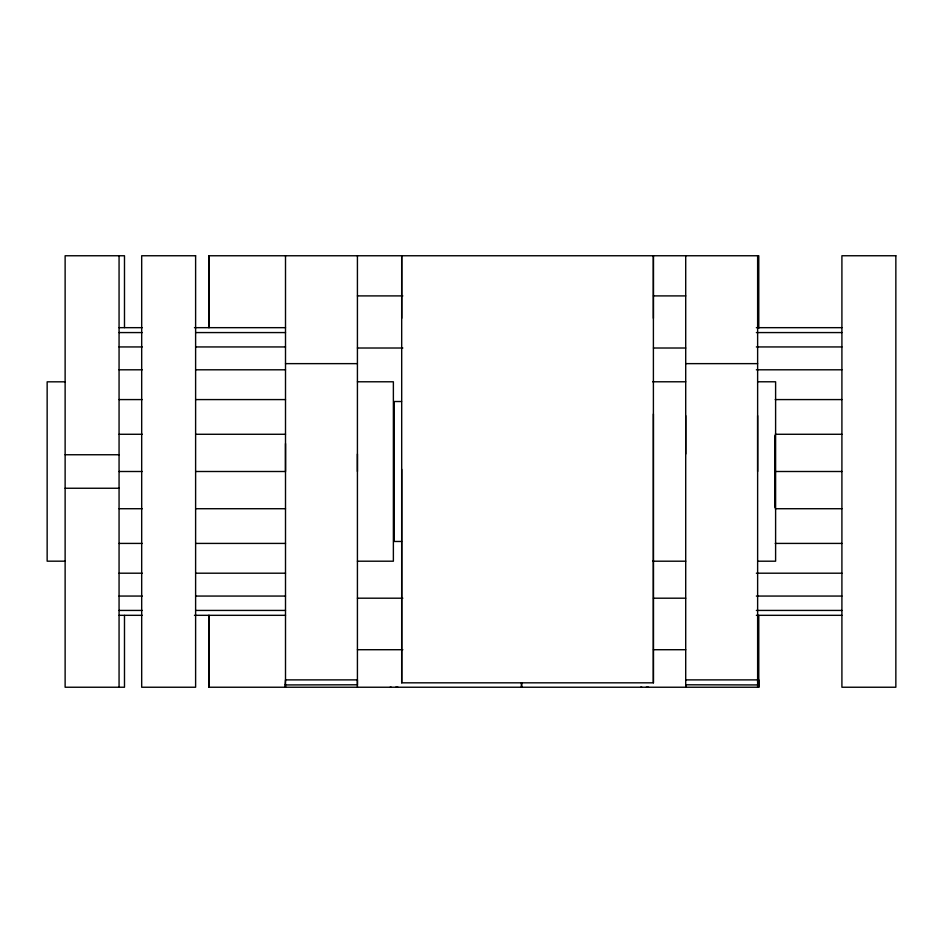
<?xml version="1.0" encoding="UTF-8"?>
<svg xmlns="http://www.w3.org/2000/svg" width="943" height="943" viewBox="0 0 943 943"><rect width="100%" height="100%" fill="white"/><g stroke="black" fill="none" stroke-linecap="round" stroke-linejoin="round"><path stroke-width="1.41" d="M758.785 679.879L758.785 687.235L208.957 687.235L208.957 615.378M208.957 255.765L208.957 327.61L208.957 255.765L758.785 255.753L758.785 328.247M357.421 471.5L357.421 454.019M653.393 414.024L653.393 682.826L401.694 682.826L401.694 469.296M401.694 318.298L401.694 255.753L401.694 682.826M653.393 318.298L653.393 255.753L653.393 682.826M685.714 454.019L685.714 415.663M757.63 415.663L757.63 471.5M521.314 687.247L521.338 682.921M285.175 684.936L285.505 679.879L357.421 679.879L357.421 684.795L285.175 684.936L285.505 687.235L285.505 255.753M757.63 687.235L757.63 679.879L685.714 679.879M640.639 687.247L641.829 687.235M646.25 687.247L648.595 687.235M357.421 295.902L402.85 295.902M653.475 295.902L685.714 295.902M119.066 327.669L142.263 327.669M194.458 327.669L285.505 327.669M756.369 327.669L841.91 327.669M119.066 332.573L142.263 332.573M195.614 332.573L285.505 332.573M756.369 332.573L841.91 332.573M119.066 346.941L142.263 346.941M195.614 346.941L285.505 346.941M756.369 346.941L841.91 346.941M357.421 348.014L402.85 348.014M653.475 348.014L685.714 348.014M285.505 363.633L357.421 363.633M685.714 363.633L757.63 363.633M119.066 369.797L142.263 369.797M195.614 369.797L285.505 369.797M756.369 369.797L841.91 369.797M357.421 381.785L393.372 381.785L393.372 561.203L357.421 561.203M652.639 381.785L685.714 381.785M757.63 381.785L775.606 381.785L775.606 561.203L757.63 561.203M65.126 381.821L47.15 381.821L47.15 561.179L65.126 561.179M119.066 399.584L142.263 399.584M195.614 399.584L285.505 399.584M775.217 399.584L841.91 399.584M401.565 401.518L394.209 401.518L394.209 541.471L401.565 541.471M119.066 434.275L142.263 434.275M195.614 434.275L285.505 434.275M775.217 434.275L841.91 434.275M65.126 454.75L119.066 454.75M119.066 471.5L142.263 471.5M195.614 471.5L285.505 471.5L285.505 443.575M775.217 471.5L841.91 471.5M65.126 488.25L119.066 488.25M119.066 508.725L142.263 508.725M195.614 508.725L285.505 508.725M775.217 508.725L841.91 508.725M119.066 543.416L142.263 543.416M195.614 543.416L285.505 543.416M775.217 543.416L841.91 543.416M652.639 561.203L685.714 561.203M119.066 573.203L142.263 573.203M195.614 573.203L285.505 573.203M756.369 573.203L841.91 573.203M119.066 596.059L142.263 596.059M195.614 596.059L285.505 596.059M756.369 596.059L841.91 596.059M357.421 598.192L402.85 598.204M653.475 598.204L685.714 598.192M119.066 610.427L142.263 610.427M195.614 610.427L285.505 610.427M756.369 610.427L841.91 610.427M119.066 615.319L142.263 615.319M194.458 615.319L285.505 615.319M756.369 615.319L841.91 615.319M357.421 649.715L402.85 649.715M653.475 649.715L685.714 649.715M757.96 684.936L685.714 684.795L685.714 687.235L685.714 255.753M395.695 687.235L398.04 687.247M390.096 687.235L391.286 687.247M521.797 682.921L521.833 687.247M774.769 435.619L774.769 507.381M758.785 615.402L758.785 687.235M757.63 255.753L757.63 681.706M357.421 255.753L357.421 687.235M208.957 615.402L208.957 687.235M124.488 327.598L124.488 255.753L65.126 255.765L65.126 687.235L124.488 687.235L124.488 615.402M119.066 255.765L119.066 687.235M195.614 255.753L141.686 255.753L141.686 687.235L195.614 687.235L195.614 255.753M895.85 255.753L841.91 255.753L841.91 687.235L895.85 687.235L895.85 255.753"/></g></svg>
